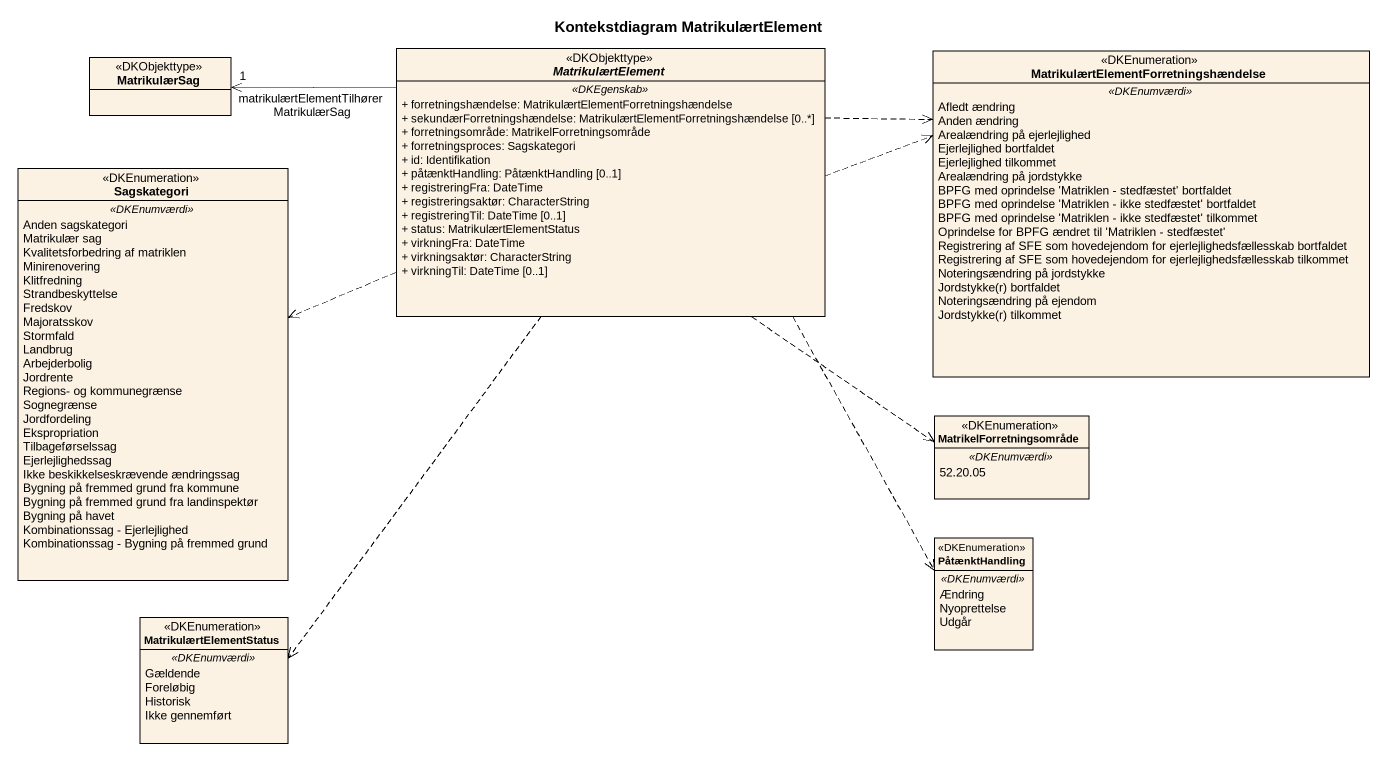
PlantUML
@startuml
title Kontekstdiagram MatrikulærtElement
hide circle
hide empty members
skinparam classAttributeIconSize 0
class MatrikulærSag <<DKObjekttype>>
abstract class MatrikulærtElement <<DKObjekttype>> {
  .. <<DKEgenskab>> ..
  + forretningshændelse: MatrikulærtElementForretningshændelse
  + sekundærForretningshændelse: MatrikulærtElementForretningshændelse [0..*]
  + forretningsområde: MatrikelForretningsområde
  + forretningsproces: Sagskategori
  + id: Identifikation
  + påtænktHandling: PåtænktHandling [0..1]
  + registreringFra: DateTime
  + registreringsaktør: CharacterString
  + registreringTil: DateTime [0..1]
  + status: MatrikulærtElementStatus
  + virkningFra: DateTime
  + virkningsaktør: CharacterString
  + virkningTil: DateTime [0..1]
}
enum "MatrikulærtElementForretningshændelse" as MatrikulærtElementForretning <<DKEnumeration>> {
  .. <<DKEnumværdi>> ..
  Afledt ændring
  Anden ændring
  Arealændring på ejerlejlighed
  Ejerlejlighed bortfaldet
  Ejerlejlighed tilkommet
  Arealændring på jordstykke
  BPFG med oprindelse 'Matriklen - stedfæstet' bortfaldet
  BPFG med oprindelse 'Matriklen - ikke stedfæstet' bortfaldet
  BPFG med oprindelse 'Matriklen - ikke stedfæstet' tilkommet
  Oprindelse for BPFG ændret til 'Matriklen - stedfæstet'
  Registrering af SFE som hovedejendom for ejerlejlighedsfællesskab bortfaldet
  Registrering af SFE som hovedejendom for ejerlejlighedsfællesskab tilkommet
  Noteringsændring på jordstykke
  {field} Jordstykke(r) bortfaldet
  Noteringsændring på ejendom
  {field} Jordstykke(r) tilkommet
}
enum Sagskategori <<DKEnumeration>> {
  .. <<DKEnumværdi>> ..
  Anden sagskategori
  Matrikulær sag
  Kvalitetsforbedring af matriklen
  Minirenovering
  Klitfredning
  Strandbeskyttelse
  Fredskov
  Majoratsskov
  Stormfald
  Landbrug
  Arbejderbolig
  Jordrente
  Regions- og kommunegrænse
  Sognegrænse
  Jordfordeling
  Ekspropriation
  Tilbageførselssag
  Ejerlejlighedssag
  Ikke beskikkelseskrævende ændringssag
  Bygning på fremmed grund fra kommune
  Bygning på fremmed grund fra landinspektør
  Bygning på havet
  Kombinationssag - Ejerlejlighed
  Kombinationssag - Bygning på fremmed grund
}
enum MatrikelForretningsområde <<DKEnumeration>> {
  .. <<DKEnumværdi>> ..
  52.20.05
}
enum PåtænktHandling <<DKEnumeration>> {
  .. <<DKEnumværdi>> ..
  Ændring
  Nyoprettelse
  Udgår
}
enum MatrikulærtElementStatus <<DKEnumeration>> {
  .. <<DKEnumværdi>> ..
  Gældende
  Foreløbig
  Historisk
  Ikke gennemført
}
MatrikulærtElement -left-> "1" MatrikulærSag : matrikulærtElementTilhørerMatrikulærSag
MatrikulærtElement .right.> MatrikulærtElementForretning
MatrikulærtElement .right.> MatrikulærtElementForretning
MatrikulærtElement .left.> Sagskategori
MatrikulærtElement ..> MatrikelForretningsområde
MatrikulærtElement ..> PåtænktHandling
MatrikulærtElement ..> MatrikulærtElementStatus
@enduml
